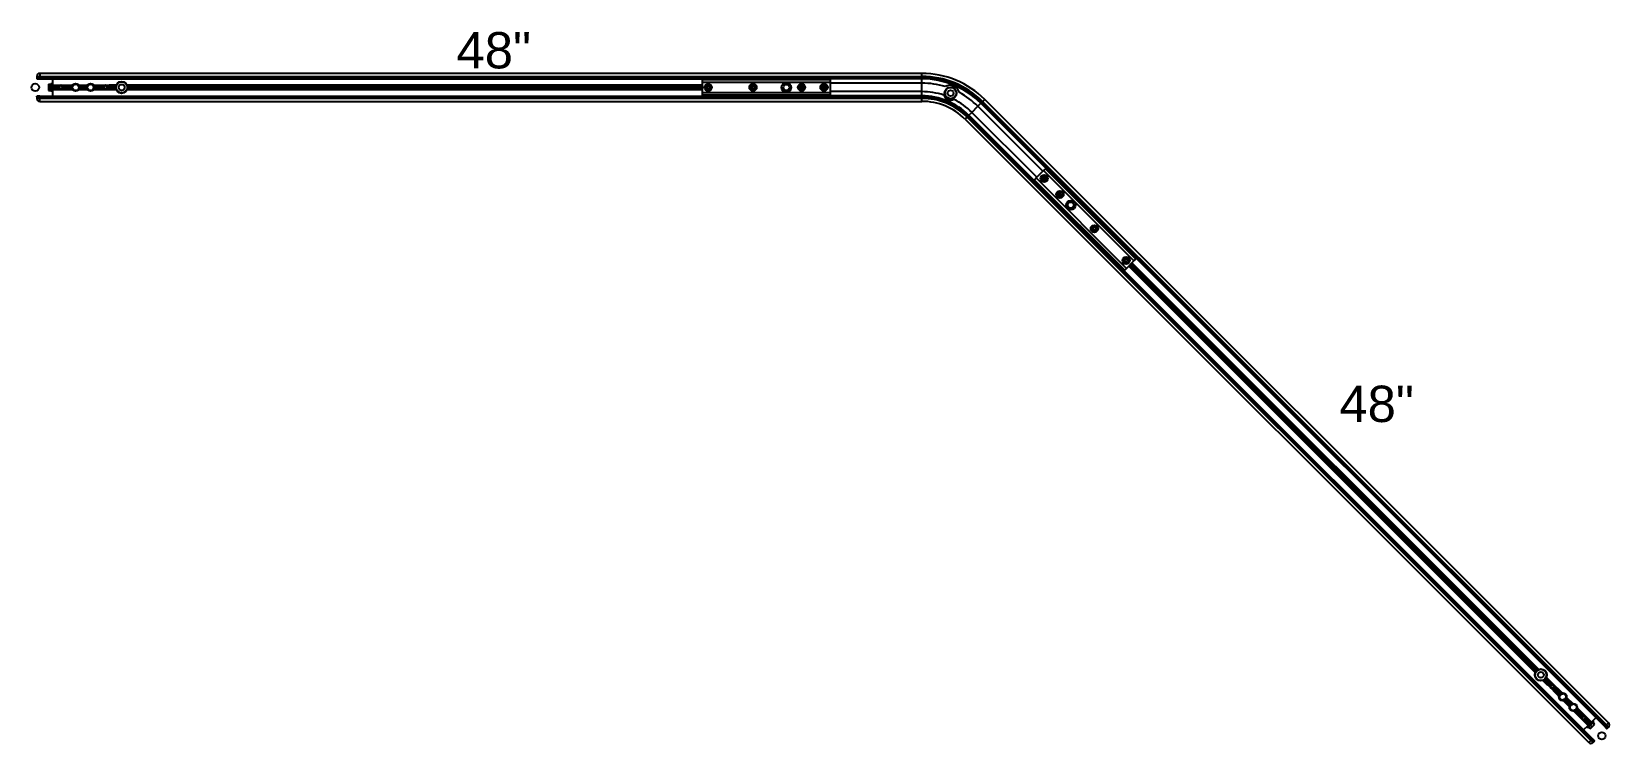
# Model space of a CAD drawing. Extents: x -0.01 to 2.11, y -0.88 to 0.07.
import ezdxf

# ---------------------------------------------------------------- set-up
doc = ezdxf.new("R2010")
doc.units = 0
doc.layers.add('135°', color=5, linetype='Continuous')
doc.layers.add('90°', color=94, linetype='Continuous')
doc.styles.get("Standard").update_dxf_attribs({"font": 'arial.ttf'})

msp = doc.modelspace()

# ---------------------------------------------------------------- linework, layer by layer
at = {"layer": '135°', "linetype": 'Continuous'}
for p, q in [((0.002, 0.0147), (0.006, 0.0147)), ((0.002, 0.0147), (0.002, 0.0127)), ((0.002, 0.0127), (0.006, 0.0127)), ((0.0031, 0.0127), (0.002, 0.0127)), ((0.002, 0.0127), (0.002, 0.0116)), ((0.002, 0.0116), (0.0031, 0.0116)), ((0.0031, 0.0116), (0.0031, 0.0127)), ((0.006, 0.0127), (0.0031, 0.0127)), ((0.0031, 0.0116), (0.006, 0.0116)), ((1.1859, 0.0187), (0.006, 0.0187)), ((0.006, 0.0147), (1.1859, 0.0147)), ((1.1859, 0.0127), (0.006, 0.0127)), ((0.006, 0.0127), (0.988, 0.0127)), ((0.006, 0.0116), (0.988, 0.0116)), ((0.0177, 0.0042), (0.0207, 0.0042)), ((0.0177, 0.0042), (0.0177, 0.0006)), ((0.0177, 0.0006), (0.0207, 0.0006)), ((0.0177, 0.0006), (0.0177, -0.0036)), ((0.0207, 0.0052), (0.0217, 0.0052)), ((0.0207, -0.0052), (0.0207, 0.0052)), ((0.0217, 0.0031), (0.0217, 0.0052)), ((0.0217, 0.0031), (0.0217, 0.0018)), ((0.0217, 0.0031), (0.0497, 0.0031)), ((0.0318, 0.0018), (0.0217, 0.0018)), ((0.0217, -0.0018), (0.0217, 0.0018)), ((0.0228, 0.0116), (0.0228, 0.0031)), ((0.0228, 0.0008), (0.0228, -0.0008)), ((0.0228, 0.0008), (0.0313, 0.0008)), ((0.049, 0.0018), (0.0361, 0.0018)), ((0.0366, 0.0008), (0.0488, 0.0008)), ((0.0494, -0.0006), (0.0512, 0.0036)), ((0.0512, 0.0036), (0.0557, 0.0042)), ((0.0557, 0.0042), (0.0585, 0.0006)), ((0.0585, 0.0006), (0.0567, -0.0036)), ((0.0582, 0.0031), (0.0697, 0.0031)), ((0.069, 0.0018), (0.0589, 0.0018)), ((0.0591, 0.0008), (0.0688, 0.0008)), ((0.0694, -0.0006), (0.0712, 0.0036)), ((0.0712, 0.0036), (0.0757, 0.0042)), ((0.0757, 0.0042), (0.0785, 0.0006)), ((0.0785, 0.0006), (0.0767, -0.0036)), ((0.0782, 0.0031), (0.0987, 0.0031)), ((0.0918, 0.0018), (0.0789, 0.0018)), ((0.0791, 0.0008), (0.0913, 0.0008)), ((0.0987, 0.0018), (0.0961, 0.0018)), ((0.0966, 0.0008), (0.1075, 0.0008)), ((0.0987, 0.0032), (0.1082, 0.0032)), ((0.0987, 0.0023), (0.0987, 0.0032)), ((0.0987, 0.0012), (0.0987, 0.0023)), ((0.0987, 0.0023), (0.1079, 0.0023)), ((0.1076, 0.0012), (0.0987, 0.0012)), ((0.1228, 0.0032), (0.892, 0.0032)), ((0.1231, 0.0023), (0.892, 0.0023)), ((0.892, 0.0012), (0.1234, 0.0012)), ((0.1234, 0.0008), (0.892, 0.0008)), ((0.892, 0.0105), (1.063, 0.0105)), ((0.892, 0.0105), (0.892, 0.007)), ((0.892, 0.007), (1.063, 0.007)), ((0.892, 0.007), (0.892, -0.007)), ((0.8977, 0.0006), (0.8994, 0.0006)), ((0.8977, -0.0006), (0.8977, 0.0006)), ((0.8994, 0.0022), (0.9006, 0.0022)), ((0.8994, 0.0006), (0.8994, 0.0022)), ((0.9006, 0.0006), (0.9006, 0.0022)), ((0.9006, 0.0006), (0.9022, 0.0006)), ((0.9022, -0.0006), (0.9022, 0.0006)), ((1.1859, 0.0132), (0.9563, 0.0132)), ((0.9563, 0.0132), (0.9563, 0.0127)), ((1.1859, 0.0127), (0.9563, 0.0127)), ((0.9581, 0.0015), (0.9577, 0.0004)), ((0.9577, 0.0004), (0.9592, -0.0003)), ((0.9581, 0.0015), (0.9597, 0.0008)), ((0.9603, 0.0023), (0.9597, 0.0008)), ((0.9603, 0.0023), (0.9614, 0.0018)), ((0.9614, 0.0018), (0.9607, 0.0003)), ((0.9607, 0.0003), (0.9623, -0.0004)), ((0.9712, 0.0116), (0.9712, 0.0105)), ((0.9715, 0.011), (0.9894, 0.011)), ((0.9715, 0.0105), (0.9715, 0.011)), ((0.988, 0.0127), (0.988, 0.0116)), ((0.988, 0.0116), (0.9908, 0.0116)), ((0.9894, 0.011), (0.992, 0.011)), ((0.9894, 0.0105), (0.9894, 0.011)), ((0.9908, 0.0116), (0.9908, 0.0127)), ((0.9908, 0.0116), (0.992, 0.0116)), ((0.992, 0.0114), (0.992, 0.0127)), ((1.1859, 0.0114), (0.992, 0.0114)), ((0.992, 0.0105), (0.992, 0.0114)), ((1.0074, 0.0057), (1.0018, 0.0057)), ((1.0225, -0.0005), (1.0225, 0.0005)), ((1.0245, 0.0005), (1.0225, 0.0005)), ((1.024, -0.0005), (1.024, 0.0005)), ((1.0245, 0.0025), (1.0245, 0.0005)), ((1.0255, 0.0025), (1.0245, 0.0025)), ((1.0255, 0.001), (1.0245, 0.001)), ((1.0255, 0.0025), (1.0255, 0.0005)), ((1.0275, 0.0005), (1.0255, 0.0005)), ((1.026, -0.0005), (1.026, 0.0005)), ((1.0275, -0.0005), (1.0275, 0.0005)), ((1.0525, -0.0005), (1.0525, 0.0005)), ((1.0545, 0.0005), (1.0525, 0.0005)), ((1.054, -0.0005), (1.054, 0.0005)), ((1.0555, 0.0025), (1.0545, 0.0025)), ((1.0545, 0.0025), (1.0545, 0.0005)), ((1.0555, 0.001), (1.0545, 0.001)), ((1.0555, 0.0025), (1.0555, 0.0005)), ((1.0575, 0.0005), (1.0555, 0.0005)), ((1.056, -0.0005), (1.056, 0.0005)), ((1.0575, -0.0005), (1.0575, 0.0005)), ((1.063, 0.0105), (1.063, 0.007)), ((1.063, 0.007), (1.063, -0.007)), ((1.1859, 0.0057), (1.063, 0.0057)), ((1.1859, 0.0147), (1.1859, 0.0187)), ((1.1859, 0.0147), (1.1859, 0.0127)), ((1.1859, 0.0132), (1.1859, 0.0127)), ((1.1859, 0.0114), (1.1859, 0.0127)), ((1.1859, 0.0057), (1.1859, 0.0114)), ((1.1859, -0.0057), (1.1859, 0.0057)), ((0.0031, -0.0116), (0.002, -0.0116)), ((0.002, -0.0127), (0.002, -0.0116)), ((0.006, -0.0127), (0.002, -0.0127)), ((0.002, -0.0127), (0.002, -0.0147)), ((0.0031, -0.0127), (0.002, -0.0127)), ((0.006, -0.0147), (0.002, -0.0147)), ((0.0031, -0.0127), (0.0031, -0.0116)), ((0.006, -0.0116), (0.0031, -0.0116)), ((0.006, -0.0127), (0.0031, -0.0127)), ((0.006, -0.0116), (0.988, -0.0116)), ((0.006, -0.0127), (1.1859, -0.0127)), ((0.006, -0.0127), (0.988, -0.0127)), ((1.1859, -0.0147), (0.006, -0.0147)), ((0.006, -0.0187), (1.1859, -0.0187)), ((0.0177, -0.0036), (0.0207, -0.0036)), ((0.0177, -0.0036), (0.0177, -0.0042)), ((0.0177, -0.0042), (0.0207, -0.0042)), ((0.0217, -0.0052), (0.0207, -0.0052)), ((0.0217, -0.0018), (0.0217, -0.0031)), ((0.0217, -0.0018), (0.0318, -0.0018)), ((0.0497, -0.0031), (0.0217, -0.0031)), ((0.0217, -0.0052), (0.0217, -0.0031)), ((0.0228, -0.0008), (0.0313, -0.0008)), ((0.0228, -0.0031), (0.0228, -0.0116)), ((0.0361, -0.0018), (0.049, -0.0018)), ((0.0366, -0.0008), (0.0488, -0.0008)), ((0.0522, -0.0042), (0.0494, -0.0006)), ((0.0567, -0.0036), (0.0522, -0.0042)), ((0.0697, -0.0031), (0.0582, -0.0031)), ((0.0589, -0.0018), (0.069, -0.0018)), ((0.0591, -0.0008), (0.0688, -0.0008)), ((0.0722, -0.0042), (0.0694, -0.0006)), ((0.0767, -0.0036), (0.0722, -0.0042)), ((0.0987, -0.0031), (0.0782, -0.0031)), ((0.0789, -0.0018), (0.0918, -0.0018)), ((0.0791, -0.0008), (0.0913, -0.0008)), ((0.0961, -0.0018), (0.0987, -0.0018)), ((0.0966, -0.0008), (0.1075, -0.0008)), ((0.0987, -0.0012), (0.1076, -0.0012)), ((0.0987, -0.0023), (0.0987, -0.0012)), ((0.0987, -0.0023), (0.1079, -0.0023)), ((0.0987, -0.0032), (0.0987, -0.0023)), ((0.1082, -0.0032), (0.0987, -0.0032)), ((0.892, -0.0032), (0.1228, -0.0032)), ((0.1231, -0.0023), (0.892, -0.0023)), ((0.1234, -0.0008), (0.892, -0.0008)), ((0.1234, -0.0012), (0.892, -0.0012)), ((0.892, -0.007), (1.063, -0.007)), ((0.892, -0.007), (0.892, -0.0105)), ((1.063, -0.0105), (0.892, -0.0105)), ((0.8977, -0.0006), (0.8994, -0.0006)), ((0.8994, -0.0022), (0.8994, -0.0006)), ((0.8994, -0.0022), (0.9006, -0.0022)), ((0.9006, -0.0022), (0.9006, -0.0006)), ((0.9006, -0.0006), (0.9022, -0.0006)), ((0.9563, -0.0127), (0.9563, -0.0132)), ((0.9563, -0.0127), (1.1859, -0.0127)), ((0.9563, -0.0132), (1.1859, -0.0132)), ((0.9592, -0.0003), (0.9585, -0.0018)), ((0.9585, -0.0018), (0.9596, -0.0023)), ((0.9603, -0.0008), (0.9596, -0.0023)), ((0.9603, -0.0008), (0.9618, -0.0015)), ((0.9623, -0.0004), (0.9618, -0.0015)), ((0.9712, -0.0105), (0.9712, -0.0116)), ((0.9715, -0.011), (0.9715, -0.0105)), ((0.9715, -0.011), (0.9894, -0.011)), ((0.988, -0.0127), (0.988, -0.0116)), ((0.9908, -0.0116), (0.988, -0.0116)), ((0.9894, -0.011), (0.9894, -0.0105)), ((0.9894, -0.011), (0.992, -0.011)), ((0.9908, -0.0127), (0.9908, -0.0116)), ((0.992, -0.0116), (0.9908, -0.0116)), ((0.992, -0.0114), (0.992, -0.0105)), ((1.1859, -0.0114), (0.992, -0.0114)), ((0.992, -0.0127), (0.992, -0.0114)), ((1.0074, -0.0057), (1.0018, -0.0057)), ((1.0245, -0.0005), (1.0225, -0.0005)), ((1.0245, -0.0005), (1.0245, -0.0025)), ((1.0255, -0.001), (1.0245, -0.001)), ((1.0255, -0.0025), (1.0245, -0.0025)), ((1.0275, -0.0005), (1.0255, -0.0005)), ((1.0255, -0.0005), (1.0255, -0.0025)), ((1.0545, -0.0005), (1.0525, -0.0005)), ((1.0545, -0.0005), (1.0545, -0.0025)), ((1.0555, -0.001), (1.0545, -0.001)), ((1.0555, -0.0025), (1.0545, -0.0025)), ((1.0575, -0.0005), (1.0555, -0.0005)), ((1.0555, -0.0005), (1.0555, -0.0025)), ((1.1859, -0.0057), (1.063, -0.0057)), ((1.063, -0.007), (1.063, -0.0105)), ((1.1859, -0.0114), (1.1859, -0.0057)), ((1.1859, -0.0127), (1.1859, -0.0114)), ((1.1859, -0.0127), (1.1859, -0.0132)), ((1.1859, -0.0127), (1.1859, -0.0147)), ((1.1859, -0.0187), (1.1859, -0.0147)), ((1.2658, -0.0204), (1.2672, -0.019)), ((1.2658, -0.0204), (1.2661, -0.02)), ((1.4282, -0.1828), (1.2658, -0.0204)), ((2.1002, -0.8548), (1.2658, -0.0204)), ((1.4286, -0.1824), (1.2661, -0.02)), ((1.2672, -0.019), (2.1016, -0.8533)), ((2.1044, -0.8505), (1.27, -0.0161)), ((1.2464, -0.0397), (1.2478, -0.0383)), ((2.0808, -0.8741), (1.2464, -0.0397)), ((1.2475, -0.0387), (1.2478, -0.0383)), ((1.2475, -0.0387), (1.4099, -0.2011)), ((1.2478, -0.0383), (1.4102, -0.2007)), ((1.2478, -0.0383), (2.0822, -0.8727)), ((1.2487, -0.0374), (1.2528, -0.0334)), ((1.2487, -0.0374), (1.3859, -0.1746)), ((1.2528, -0.0334), (1.2608, -0.0253)), ((1.2528, -0.0334), (1.3397, -0.1203)), ((1.2608, -0.0253), (1.2649, -0.0213)), ((1.2608, -0.0253), (1.3478, -0.1123)), ((1.2649, -0.0213), (1.4021, -0.1584)), ((1.2436, -0.0426), (2.078, -0.877)), ((1.4573, -0.2447), (1.3363, -0.1237)), ((1.3389, -0.1212), (1.3487, -0.1114)), ((1.4598, -0.2422), (1.3389, -0.1212)), ((1.3469, -0.1215), (1.3469, -0.1225)), ((1.3469, -0.1215), (1.3489, -0.1215)), ((1.3469, -0.1225), (1.3489, -0.1225)), ((1.3484, -0.1215), (1.3484, -0.1225)), ((1.4696, -0.2323), (1.3487, -0.1114)), ((1.3489, -0.1215), (1.3489, -0.1195)), ((1.3489, -0.1195), (1.3499, -0.1195)), ((1.3489, -0.121), (1.3499, -0.121)), ((1.3489, -0.1245), (1.3489, -0.1225)), ((1.3489, -0.123), (1.3499, -0.123)), ((1.3489, -0.1245), (1.3499, -0.1245)), ((1.3499, -0.1215), (1.3499, -0.1195)), ((1.3499, -0.1215), (1.3519, -0.1215)), ((1.3499, -0.1225), (1.3519, -0.1225)), ((1.3499, -0.1245), (1.3499, -0.1225)), ((1.3504, -0.1215), (1.3504, -0.1225)), ((1.3512, -0.1089), (1.4721, -0.2298)), ((1.3519, -0.1215), (1.3519, -0.1225)), ((1.3681, -0.1427), (1.3681, -0.1437)), ((1.3681, -0.1427), (1.3701, -0.1427)), ((1.3681, -0.1437), (1.3701, -0.1437)), ((1.3696, -0.1427), (1.3696, -0.1437)), ((1.3701, -0.1427), (1.3701, -0.1407)), ((1.3701, -0.1407), (1.3711, -0.1407)), ((1.3701, -0.1422), (1.3711, -0.1422)), ((1.3701, -0.1457), (1.3701, -0.1437)), ((1.3701, -0.1442), (1.3711, -0.1442)), ((1.3701, -0.1457), (1.3711, -0.1457)), ((1.3711, -0.1427), (1.3711, -0.1407)), ((1.3711, -0.1427), (1.3731, -0.1427)), ((1.3711, -0.1437), (1.3731, -0.1437)), ((1.3711, -0.1457), (1.3711, -0.1437)), ((1.3716, -0.1427), (1.3716, -0.1437)), ((1.3731, -0.1427), (1.3731, -0.1437)), ((1.3791, -0.1597), (1.383, -0.1636)), ((1.3871, -0.1516), (1.3911, -0.1556)), ((1.4014, -0.1591), (1.4021, -0.1584)), ((1.4035, -0.1605), (1.4018, -0.1587)), ((1.4038, -0.1584), (1.403, -0.1591)), ((1.4035, -0.1605), (1.4032, -0.1609)), ((1.4163, -0.1732), (1.4035, -0.1605)), ((1.4058, -0.1604), (1.405, -0.1611)), ((2.0994, -0.8555), (1.405, -0.1611)), ((2.1002, -0.8548), (1.4058, -0.1604)), ((1.3866, -0.1756), (1.3858, -0.1763)), ((1.3859, -0.1746), (1.3866, -0.1739)), ((1.388, -0.1761), (1.3862, -0.1743)), ((1.3878, -0.1783), (1.3886, -0.1776)), ((2.0822, -0.8727), (1.3878, -0.1783)), ((1.3883, -0.1757), (1.388, -0.1761)), ((1.4007, -0.1888), (1.388, -0.1761)), ((2.083, -0.8719), (1.3886, -0.1776)), ((1.4005, -0.1894), (1.4013, -0.1887)), ((1.401, -0.1884), (1.4007, -0.1888)), ((1.4144, -0.1898), (1.4144, -0.1886)), ((1.4144, -0.1886), (1.416, -0.1886)), ((1.4144, -0.1898), (1.416, -0.1898)), ((1.4163, -0.1732), (1.4159, -0.1736)), ((1.416, -0.1886), (1.416, -0.1869)), ((1.416, -0.1869), (1.4172, -0.1869)), ((1.416, -0.1914), (1.416, -0.1898)), ((1.4161, -0.1738), (1.4169, -0.173)), ((1.4172, -0.1886), (1.4172, -0.1869)), ((1.4172, -0.1886), (1.4189, -0.1886)), ((1.4172, -0.1898), (1.4189, -0.1898)), ((1.4172, -0.1914), (1.4172, -0.1898)), ((1.4189, -0.1898), (1.4189, -0.1886)), ((1.4282, -0.1828), (1.4286, -0.1824)), ((1.4099, -0.2011), (1.4102, -0.2007)), ((1.416, -0.1914), (1.4172, -0.1914)), ((1.4575, -0.2298), (1.4568, -0.2308)), ((1.4582, -0.2318), (1.4568, -0.2308)), ((1.4582, -0.2318), (1.4573, -0.2331)), ((1.4589, -0.2307), (1.4575, -0.2298)), ((1.4598, -0.2294), (1.4589, -0.2307)), ((1.4608, -0.23), (1.4598, -0.2294)), ((1.4608, -0.23), (1.4599, -0.2314)), ((1.4612, -0.2323), (1.4599, -0.2314)), ((1.4696, -0.2323), (1.4721, -0.2298)), ((1.4583, -0.2338), (1.4573, -0.2331)), ((1.4573, -0.2447), (1.4598, -0.2422)), ((1.4592, -0.2324), (1.4583, -0.2338)), ((1.4606, -0.2333), (1.4592, -0.2324)), ((1.4598, -0.2422), (1.4696, -0.2323)), ((1.4612, -0.2323), (1.4606, -0.2333)), ((2.0063, -0.7833), (1.4625, -0.2395)), ((2.0067, -0.7825), (1.463, -0.2389)), ((1.4638, -0.2381), (2.0073, -0.7816)), ((2.0075, -0.7813), (1.4641, -0.2378)), ((2.0087, -0.7801), (1.4653, -0.2366)), ((2.0091, -0.7798), (1.4656, -0.2364)), ((2.01, -0.7792), (1.4663, -0.2356)), ((1.4669, -0.235), (2.0108, -0.7789)), ((2.0233, -0.8004), (2.0167, -0.7937)), ((2.0239, -0.7998), (2.0175, -0.7933)), ((2.0184, -0.7927), (2.0247, -0.799)), ((2.0265, -0.8002), (2.0188, -0.7925)), ((2.0277, -0.799), (2.02, -0.7913)), ((2.0265, -0.7972), (2.0202, -0.791)), ((2.0272, -0.7965), (2.0208, -0.79)), ((2.0211, -0.7892), (2.0278, -0.7959)), ((2.0379, -0.8148), (2.0234, -0.8003)), ((2.0243, -0.7994), (2.0262, -0.8013)), ((2.0287, -0.7987), (2.0269, -0.7968)), ((2.0278, -0.7959), (2.0423, -0.8105)), ((2.0409, -0.8109), (2.0317, -0.8017)), ((2.0292, -0.8043), (2.0383, -0.8134)), ((2.0388, -0.8126), (2.0302, -0.804)), ((2.04, -0.8114), (2.0314, -0.8028)), ((2.0389, -0.8174), (2.0395, -0.8129)), ((2.0425, -0.8202), (2.0389, -0.8174)), ((2.0395, -0.8129), (2.0437, -0.8111)), ((2.0467, -0.8184), (2.0425, -0.8202)), ((2.0437, -0.8111), (2.0473, -0.8139)), ((2.0521, -0.829), (2.0439, -0.8208)), ((2.0453, -0.8204), (2.0525, -0.8276)), ((2.053, -0.8267), (2.0462, -0.8199)), ((2.0473, -0.8139), (2.0467, -0.8184)), ((2.0542, -0.8255), (2.0474, -0.8187)), ((2.055, -0.825), (2.0479, -0.8179)), ((2.0483, -0.8165), (2.0564, -0.8246)), ((2.053, -0.8315), (2.0536, -0.827)), ((2.0567, -0.8343), (2.053, -0.8315)), ((2.0536, -0.827), (2.0578, -0.8253)), ((2.0609, -0.8326), (2.0567, -0.8343)), ((2.0578, -0.8253), (2.0615, -0.828)), ((2.0779, -0.8548), (2.0581, -0.835)), ((2.0595, -0.8346), (2.0686, -0.8437)), ((2.0689, -0.8427), (2.0603, -0.8341)), ((2.0615, -0.828), (2.0609, -0.8326)), ((2.0701, -0.8415), (2.0615, -0.8329)), ((2.0712, -0.8412), (2.062, -0.832)), ((2.0624, -0.8306), (2.0823, -0.8504)), ((2.0814, -0.8514), (2.0742, -0.8442)), ((2.0815, -0.8497), (2.0875, -0.8436)), ((2.0711, -0.8601), (2.0771, -0.854)), ((2.0716, -0.8467), (2.0788, -0.8539)), ((2.0787, -0.8525), (2.0727, -0.8464)), ((2.0799, -0.8513), (2.0739, -0.8452)), ((2.0771, -0.857), (2.0764, -0.8563)), ((2.0799, -0.8584), (2.0778, -0.8563)), ((2.0779, -0.8548), (2.0788, -0.8539)), ((2.0787, -0.8525), (2.0799, -0.8513)), ((2.0814, -0.8514), (2.0788, -0.8539)), ((2.0799, -0.8584), (2.0825, -0.8559)), ((2.0825, -0.8559), (2.0804, -0.8538)), ((2.0814, -0.8514), (2.0823, -0.8504)), ((2.0825, -0.8559), (2.0855, -0.8529)), ((2.0855, -0.8529), (2.0834, -0.8508)), ((2.0838, -0.8489), (2.0845, -0.8496)), ((2.0859, -0.8525), (2.0838, -0.8503)), ((2.0855, -0.8529), (2.0859, -0.8525)), ((2.1022, -0.8568), (2.1014, -0.8575)), ((2.103, -0.8576), (2.1022, -0.8584)), ((2.103, -0.8576), (2.1044, -0.8562)), ((2.0836, -0.877), (2.085, -0.8755)), ((2.085, -0.8739), (2.0842, -0.8747)), ((2.085, -0.8755), (2.0858, -0.8748))]:
    msp.add_line(p, q, dxfattribs=at)
at = {"layer": '135°'}
for p, q in [((0.006, 0.0187), (0.006, 0.0116)), ((0.006, -0.0187), (0.006, -0.0116)), ((1.22, -0.0155), (1.22, -0.0205)), ((2.1044, -0.8505), (2.0994, -0.8555)), ((2.083, -0.8719), (2.078, -0.877))]:
    msp.add_line(p, q, dxfattribs=at)
at = {"layer": '135°', "color": 251, "true_color": 0x636466}
for p, q in [((1.2225, -0.018), (1.2175, -0.018)), ((1.22, -0.0205), (1.22, -0.0155))]:
    msp.add_line(p, q, dxfattribs=at)
at = {"layer": '135°', "linetype": 'Continuous', "flags": 128}
for points in [[(1.2649, -0.0213), (1.2649, -0.0212), (1.265, -0.0211), (1.2652, -0.021), (1.2653, -0.0208), (1.2655, -0.0206), (1.2657, -0.0205), (1.2657, -0.0204), (1.2658, -0.0204)], [(1.2672, -0.019), (1.2677, -0.0184), (1.2683, -0.0179), (1.2688, -0.0174), (1.2692, -0.017), (1.2695, -0.0166), (1.2698, -0.0163), (1.27, -0.0162), (1.27, -0.0161)], [(1.2436, -0.0426), (1.2436, -0.0425), (1.2438, -0.0424), (1.2441, -0.0421), (1.2444, -0.0417), (1.2448, -0.0413), (1.2453, -0.0408), (1.2459, -0.0403), (1.2464, -0.0397)], [(1.2478, -0.0383), (1.2479, -0.0383), (1.248, -0.0382), (1.2481, -0.0381), (1.2483, -0.0379), (1.2484, -0.0377), (1.2486, -0.0376), (1.2487, -0.0375), (1.2487, -0.0374)], [(1.3363, -0.1237), (1.3364, -0.1237), (1.3364, -0.1237), (1.3366, -0.1235), (1.3369, -0.1232), (1.3373, -0.1228), (1.3378, -0.1223), (1.3383, -0.1218), (1.3389, -0.1212)], [(1.3487, -0.1114), (1.3492, -0.1109), (1.3497, -0.1103), (1.3502, -0.1099), (1.3506, -0.1095), (1.3509, -0.1092), (1.3511, -0.109), (1.3512, -0.1089), (1.3512, -0.1089)], [(1.4021, -0.1584), (1.4021, -0.1584), (1.4022, -0.1583), (1.4023, -0.1582), (1.4025, -0.158), (1.4027, -0.1578), (1.4028, -0.1577), (1.4029, -0.1576), (1.403, -0.1575)], [(1.4022, -0.1583), (1.4022, -0.1583), (1.4022, -0.1584), (1.4023, -0.1584), (1.4024, -0.1585), (1.4025, -0.1587), (1.4027, -0.1588), (1.4028, -0.159), (1.403, -0.1591)], [(1.403, -0.1591), (1.4032, -0.1594), (1.4034, -0.1596), (1.4037, -0.1598), (1.4039, -0.1601), (1.4042, -0.1603), (1.4045, -0.1606), (1.4047, -0.1609), (1.405, -0.1611)], [(1.385, -0.1755), (1.385, -0.1755), (1.3851, -0.1754), (1.3853, -0.1752), (1.3854, -0.1751), (1.3856, -0.1749), (1.3858, -0.1747), (1.3859, -0.1746), (1.3859, -0.1746)], [(1.3866, -0.1756), (1.3864, -0.1754), (1.3863, -0.1752), (1.3861, -0.1751), (1.386, -0.1749), (1.3859, -0.1748), (1.3858, -0.1748), (1.3858, -0.1747), (1.3858, -0.1747)], [(1.3886, -0.1776), (1.3883, -0.1773), (1.3881, -0.177), (1.3878, -0.1767), (1.3875, -0.1765), (1.3873, -0.1762), (1.387, -0.176), (1.3868, -0.1758), (1.3866, -0.1756)], [(2.0239, -0.7998), (2.0238, -0.7999), (2.0236, -0.8001), (2.0235, -0.8002), (2.0234, -0.8003), (2.0234, -0.8003), (2.0234, -0.8003), (2.0233, -0.8004)], [(2.0247, -0.799), (2.0247, -0.799), (2.0246, -0.799), (2.0245, -0.7992), (2.0244, -0.7993), (2.0242, -0.7995), (2.0241, -0.7996), (2.0239, -0.7998)], [(2.0272, -0.7965), (2.0271, -0.7966), (2.0269, -0.7968), (2.0268, -0.7969), (2.0266, -0.7971), (2.0265, -0.7972), (2.0265, -0.7972), (2.0265, -0.7972)], [(2.0278, -0.7959), (2.0278, -0.7959), (2.0278, -0.7959), (2.0277, -0.796), (2.0276, -0.7961), (2.0275, -0.7962), (2.0274, -0.7963), (2.0272, -0.7965)], [(2.0779, -0.8548), (2.0778, -0.8549), (2.0771, -0.8556), (2.0767, -0.8561), (2.0764, -0.8563), (2.0764, -0.8563)], [(2.0845, -0.8496), (2.0845, -0.8497), (2.0842, -0.8499), (2.0837, -0.8504), (2.083, -0.8511), (2.0822, -0.8519), (2.0813, -0.8529), (2.0803, -0.8538), (2.0794, -0.8548), (2.0785, -0.8556), (2.0778, -0.8563), (2.0774, -0.8568), (2.0771, -0.857), (2.0771, -0.857)], [(2.0838, -0.8489), (2.0838, -0.8489), (2.0835, -0.8492), (2.083, -0.8497), (2.0823, -0.8504), (2.0823, -0.8504)], [(2.0994, -0.8555), (2.0997, -0.8558), (2.0999, -0.8561), (2.1002, -0.8563), (2.1005, -0.8566), (2.1007, -0.8569), (2.101, -0.8571), (2.1012, -0.8573), (2.1014, -0.8575)], [(2.1002, -0.8548), (2.1007, -0.8553), (2.1012, -0.8558), (2.1017, -0.8563), (2.1022, -0.8568), (2.1025, -0.8571), (2.1028, -0.8574), (2.1029, -0.8575), (2.103, -0.8576)], [(2.1002, -0.8548), (2.1004, -0.855), (2.1007, -0.8553), (2.101, -0.8556), (2.1012, -0.8558), (2.1015, -0.8561), (2.1017, -0.8563), (2.102, -0.8565), (2.1022, -0.8568)], [(2.1014, -0.8575), (2.1016, -0.8577), (2.1017, -0.8579), (2.1019, -0.858), (2.102, -0.8581), (2.1021, -0.8582), (2.1022, -0.8583), (2.1022, -0.8583), (2.1022, -0.8584)], [(2.1016, -0.8533), (2.1021, -0.8539), (2.1027, -0.8544), (2.1032, -0.8549), (2.1036, -0.8553), (2.1039, -0.8557), (2.1042, -0.8559), (2.1044, -0.8561), (2.1044, -0.8562)], [(2.1022, -0.8568), (2.1024, -0.8569), (2.1025, -0.8571), (2.1027, -0.8572), (2.1028, -0.8574), (2.1029, -0.8575), (2.1029, -0.8575), (2.103, -0.8576), (2.103, -0.8576)], [(2.0836, -0.877), (2.0836, -0.8769), (2.0834, -0.8767), (2.0831, -0.8765), (2.0828, -0.8761), (2.0824, -0.8757), (2.0819, -0.8752), (2.0813, -0.8747), (2.0808, -0.8741)], [(2.085, -0.8755), (2.085, -0.8755), (2.0848, -0.8753), (2.0846, -0.8751), (2.0842, -0.8747), (2.0838, -0.8743), (2.0833, -0.8738), (2.0828, -0.8733), (2.0822, -0.8727)], [(2.0822, -0.8727), (2.0825, -0.873), (2.0828, -0.8733), (2.083, -0.8735), (2.0833, -0.8738), (2.0835, -0.874), (2.0838, -0.8743), (2.084, -0.8745), (2.0842, -0.8747)], [(2.085, -0.8739), (2.0848, -0.8737), (2.0846, -0.8735), (2.0843, -0.8733), (2.0841, -0.873), (2.0838, -0.8728), (2.0835, -0.8725), (2.0833, -0.8722), (2.083, -0.8719)], [(2.0842, -0.8747), (2.0844, -0.8749), (2.0846, -0.8751), (2.0847, -0.8752), (2.0848, -0.8753), (2.0849, -0.8754), (2.085, -0.8755), (2.085, -0.8755), (2.085, -0.8755)], [(2.0858, -0.8748), (2.0858, -0.8747), (2.0858, -0.8747), (2.0857, -0.8746), (2.0856, -0.8745), (2.0855, -0.8744), (2.0853, -0.8743), (2.0852, -0.8741), (2.085, -0.8739)]]:
    msp.add_lwpolyline(points, dxfattribs=at)
at = {"layer": '135°', "color": 251, "true_color": 0x636466}
for centre in [(0, 0), (0, 0), (0, 0), (0, 0), (2.0954, -0.8679), (2.0954, -0.8679)]:
    msp.add_circle(centre, 0.005, dxfattribs=at)
at = {"layer": '135°', "linetype": 'Continuous'}
for centre, radius in [((0.034, 0), 0.00198), ((0.054, 0), 0.00525), ((0.074, 0), 0.00525), ((0.094, 0), 0.00198), ((0.1155, 0), 0.0075), ((0.1155, 0), 0.00396), ((0.9, 0), 0.00489), ((0.9, 0), 0.00375), ((0.96, 0), 0.00489), ((0.96, 0), 0.00375), ((1.0046, 0), 0.00635), ((1.0047, 0), 0.00397), ((1.025, 0), 0.00489), ((1.025, 0), 0.004), ((1.055, 0), 0.00489), ((1.055, 0), 0.004), ((1.2243, -0.0076), 0.008), ((1.2243, -0.0076), 0.0075), ((1.2243, -0.0076), 0.00396), ((1.3494, -0.122), 0.00489), ((1.3494, -0.122), 0.004), ((1.3706, -0.1432), 0.00489), ((1.3706, -0.1432), 0.004), ((1.3851, -0.1576), 0.00635), ((1.385, -0.1575), 0.00397), ((1.4166, -0.1892), 0.00489), ((1.4166, -0.1892), 0.00375), ((1.459, -0.2316), 0.00489), ((1.459, -0.2316), 0.00375), ((2.0138, -0.7863), 0.0075), ((2.0138, -0.7863), 0.00397), ((2.029, -0.8015), 0.00198), ((2.0431, -0.8156), 0.00525), ((2.0572, -0.8298), 0.00525), ((2.0714, -0.8439), 0.00198)]:
    msp.add_circle(centre, radius, dxfattribs=at)
at = {"layer": '135°'}
for centre in [(0.1155, 0), (2.0138, -0.7863)]:
    msp.add_circle(centre, 0.008, dxfattribs=at)
at = {"layer": '135°', "linetype": 'Continuous'}
for centre, radius, start, end in [((0.006, 0.0147), 0.004, 90, 180), ((0.0211, 0), 0.0019, 26.5254, 71.5915), ((0.034, 0), 0.00278, 162.2158, 197.7842), ((0.034, 0), 0.00278, 40.4601, 139.5399), ((0.034, 0), 0.00278, 342.2158, 17.7842), ((0.094, 0), 0.00278, 162.2158, 197.7842), ((0.094, 0), 0.00278, 40.4601, 139.5399), ((0.094, 0), 0.00278, 342.2158, 17.7842), ((1.1859, -0.1002), 0.1189, 45, 90), ((1.1859, -0.1002), 0.1149, 45, 90), ((1.1859, -0.1002), 0.1134, 45, 90), ((1.1859, -0.1002), 0.1129, 45, 90), ((1.1859, -0.1002), 0.1116, 45, 90), ((1.1859, -0.1002), 0.1059, 72.869, 90), ((1.2237, -0.0099), 0.0127, 13.5157, 121.1154), ((1.1859, -0.1002), 0.1099, 65.015, 69.6161), ((0.006, -0.0147), 0.004, 180, 270), ((0.0211, 0), 0.0019, 288.4085, 333.4746), ((0.034, 0), 0.00278, 220.4601, 319.5399), ((0.094, 0), 0.00278, 220.4601, 319.5399), ((1.1859, -0.1002), 0.0945, 71.996, 90), ((1.1859, -0.1002), 0.0888, 45, 90), ((1.1859, -0.1002), 0.0875, 45, 90), ((1.1859, -0.1002), 0.087, 45, 90), ((1.1859, -0.1002), 0.0855, 45, 90), ((1.1859, -0.1002), 0.0815, 45, 90), ((1.2243, -0.0076), 0.00953, 196.4515, 298.5489), ((1.1859, -0.1002), 0.0945, 45, 63.0045), ((1.1859, -0.1002), 0.1059, 45, 61.7621), ((2.029, -0.8015), 0.00278, 175.4601, 274.5399), ((2.029, -0.8015), 0.00278, 117.2158, 152.7842), ((2.029, -0.8015), 0.00278, 355.4601, 94.5399), ((2.029, -0.8015), 0.00278, 297.2158, 332.7842), ((2.0714, -0.8439), 0.00278, 175.4601, 274.5399), ((2.0714, -0.8439), 0.00278, 117.2158, 152.7842), ((2.0714, -0.8439), 0.00278, 355.4601, 94.5399), ((2.0714, -0.8439), 0.00278, 297.2158, 332.7842), ((2.0805, -0.8531), 0.0019, 161.5254, 206.5915), ((2.0805, -0.8531), 0.0019, 63.4085, 108.4746), ((2.1016, -0.8533), 0.004, 315, 45), ((2.0808, -0.8741), 0.004, 225, 315)]:
    msp.add_arc(centre, radius, start, end, dxfattribs=at)
for points, knots in [([(0.0318, 0.0018), (0.0318, 0.0017), (0.0316, 0.0015), (0.0314, 0.0012), (0.0313, 0.0009), (0.0313, 0.0008)], [0, 0, 0, 0, 0.439168, 0.876745, 1, 1, 1, 1]), ([(0.0366, 0.0008), (0.0365, 0.001), (0.0364, 0.0014), (0.0362, 0.0017), (0.0361, 0.0018), (0.0361, 0.0018)], [0, 0, 0, 0, 0.444484, 0.887827, 1, 1, 1, 1]), ([(0.0918, 0.0018), (0.0918, 0.0017), (0.0916, 0.0015), (0.0914, 0.0012), (0.0913, 0.0009), (0.0913, 0.0008)], [0, 0, 0, 0, 0.439168, 0.876745, 1, 1, 1, 1]), ([(0.0966, 0.0008), (0.0965, 0.001), (0.0964, 0.0014), (0.0962, 0.0017), (0.0961, 0.0018), (0.0961, 0.0018)], [0, 0, 0, 0, 0.444484, 0.887827, 1, 1, 1, 1]), ([(0.0313, -0.0008), (0.0314, -0.001), (0.0315, -0.0014), (0.0317, -0.0017), (0.0318, -0.0018), (0.0318, -0.0018)], [0, 0, 0, 0, 0.444484, 0.887827, 1, 1, 1, 1]), ([(0.0361, -0.0018), (0.0361, -0.0017), (0.0363, -0.0015), (0.0365, -0.0012), (0.0366, -0.0009), (0.0366, -0.0008)], [0, 0, 0, 0, 0.439168, 0.876745, 1, 1, 1, 1]), ([(0.0913, -0.0008), (0.0914, -0.001), (0.0915, -0.0014), (0.0917, -0.0017), (0.0918, -0.0018), (0.0918, -0.0018)], [0, 0, 0, 0, 0.444484, 0.887827, 1, 1, 1, 1]), ([(0.0961, -0.0018), (0.0961, -0.0017), (0.0963, -0.0015), (0.0965, -0.0012), (0.0966, -0.0009), (0.0966, -0.0008)], [0, 0, 0, 0, 0.439168, 0.876745, 1, 1, 1, 1]), ([(2.0265, -0.8002), (2.0264, -0.8004), (2.0262, -0.8008), (2.0262, -0.8011), (2.0262, -0.8013), (2.0262, -0.8013)], [0, 0, 0, 0, 0.4444808, 0.887826, 1, 1, 1, 1]), ([(2.0287, -0.7987), (2.0286, -0.7987), (2.0284, -0.7988), (2.028, -0.7989), (2.0277, -0.799), (2.0277, -0.799)], [0, 0, 0, 0, 0.43916, 0.87674, 1, 1, 1, 1]), ([(2.0314, -0.8028), (2.0315, -0.8026), (2.0317, -0.8022), (2.0317, -0.8019), (2.0317, -0.8018), (2.0317, -0.8017)], [0, 0, 0, 0, 0.444489, 0.887827, 1, 1, 1, 1]), ([(2.0292, -0.8043), (2.0293, -0.8043), (2.0295, -0.8042), (2.0299, -0.8041), (2.0302, -0.804), (2.0302, -0.804)], [0, 0, 0, 0, 0.43917, 0.876748, 1, 1, 1, 1]), ([(2.0689, -0.8427), (2.0688, -0.8428), (2.0687, -0.8432), (2.0686, -0.8436), (2.0686, -0.8437), (2.0686, -0.8437)], [0, 0, 0, 0, 0.4444808, 0.887826, 1, 1, 1, 1]), ([(2.0712, -0.8412), (2.071, -0.8412), (2.0708, -0.8412), (2.0704, -0.8413), (2.0702, -0.8414), (2.0701, -0.8415)], [0, 0, 0, 0, 0.43916, 0.87674, 1, 1, 1, 1]), ([(2.0739, -0.8452), (2.0739, -0.845), (2.0741, -0.8446), (2.0741, -0.8443), (2.0742, -0.8442), (2.0742, -0.8442)], [0, 0, 0, 0, 0.444489, 0.887827, 1, 1, 1, 1]), ([(2.0716, -0.8467), (2.0717, -0.8467), (2.072, -0.8467), (2.0724, -0.8465), (2.0726, -0.8464), (2.0727, -0.8464)], [0, 0, 0, 0, 0.43917, 0.876748, 1, 1, 1, 1])]:
    msp.add_open_spline(points, degree=3, knots=knots, dxfattribs=at)

# ---------------------------------------------------------------- texts
at = {"layer": '90°'}
for p in [(0.5634, 0.0254), (1.7443, -0.4479)]:
    msp.add_text('48"', height=0.04866, dxfattribs=at).set_placement(p)

doc.saveas('drawing.dxf')
